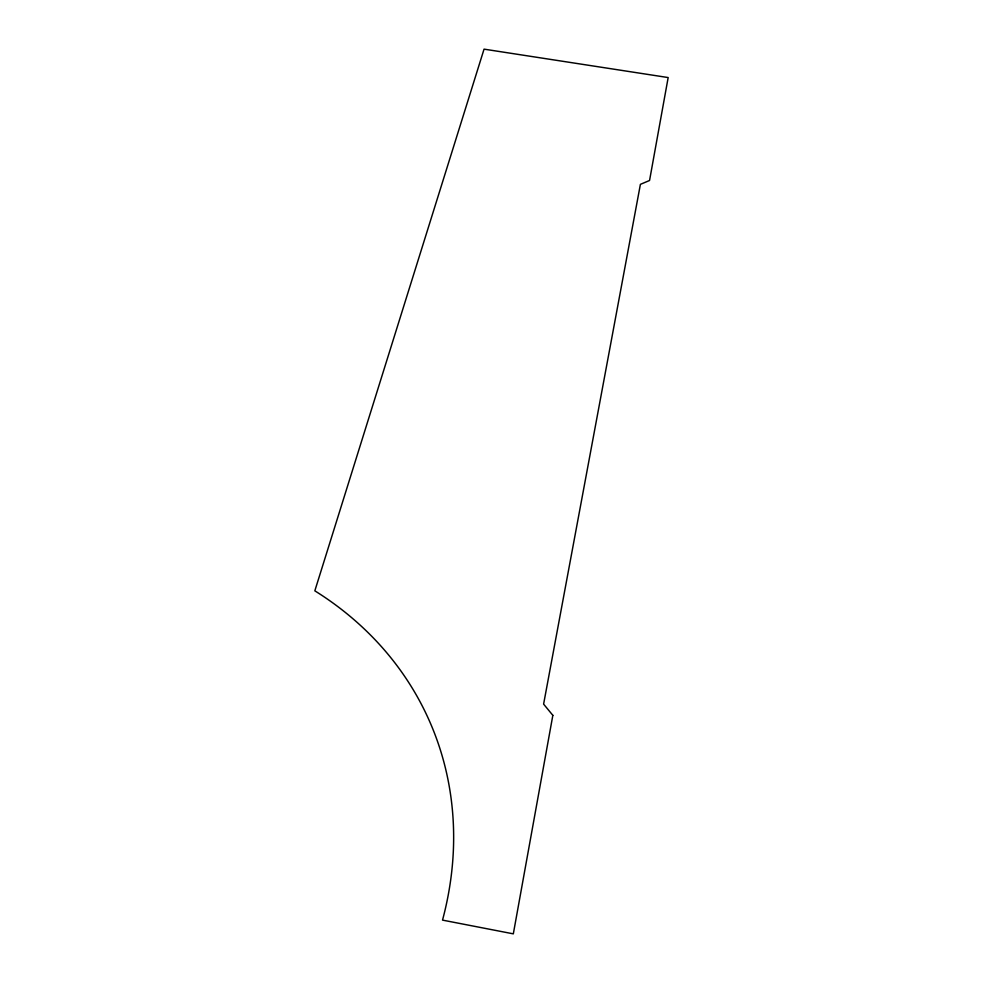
<?xml version="1.0" encoding="UTF-8"?>
<svg xmlns="http://www.w3.org/2000/svg" width="983" height="983" viewBox="0 0 983 983"><rect width="100%" height="100%" fill="white"/><g stroke="black" fill="none" stroke-linecap="round" stroke-linejoin="round"><path stroke-width="1.47" d="M552.839 715.329L513.323 933.85L442.522 920.113A400.081 334.822 -24.2 0 0 314.83 590.832L484.054 49.15L668.17 77.559L649.554 180.491L640.4 184.349L543.611 704.111L552.839 715.329"/></g></svg>
